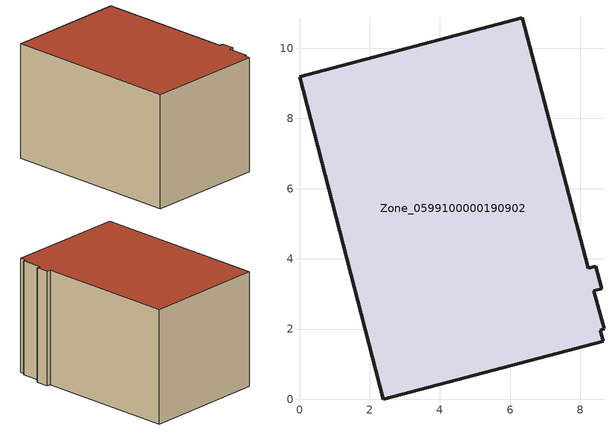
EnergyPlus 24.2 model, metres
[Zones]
Zone_0599100000190902
 floor ground (C_G): 8.23,3.73 8.44,3.79 8.61,3.15 8.39,3.09 8.68,2 8.56,1.97 8.65,1.65 2.39,0 0,9.19 6.35,10.87 z3.29
 wall outside (C_F): 6.35,10.87 0,9.19 2.39,0 8.65,1.65 8.56,1.97 8.68,2 8.39,3.09 8.61,3.15 8.44,3.79 8.23,3.73 6.35,10.87 z3.29:9.44
 roof outside (C_R): 8.65,1.65 8.56,1.97 8.68,2 8.39,3.09 8.61,3.15 8.44,3.79 8.23,3.73 6.35,10.87 0,9.19 2.39,0 z9.44
[BUILDING]
Pand.0599100000190902: North Axis=0; Terrain=City; Loads Convergence Tolerance Value=0.04; Temperature Convergence Tolerance Value=0.4; Solar Distribution=FullExterior; Maximum Number of Warmup Days=25; Minimum Number of Warmup Days=1
[Site:Location]
Rotterdam.The.Hague.AP_ZH_NLD Design_Conditions: Latitude=51.96; Longitude=4.45; Time Zone=1; Elevation=-4.5
[SITE:GROUNDTEMPERATURE:BUILDINGSURFACE]
18, 18, 18, 18, 18, 18, 18, 18, 18, 18, 18, 18
[MATERIAL] Thermal Absorptance=0.9; Solar Absorptance=0.7; Visible Absorptance=0.7
Name | Roughness | Thickness | Conductivity | Density | Specific Heat
G.TC.1946-1964 | MediumSmooth | 0.15 | 1 | 540 | 1210
F.TC.1946-1964 | Rough | 0.3 | 0.857143 | 1920 | 840
R.TC.1946-1964 | MediumRough | 0.2 | 0.235294 | 1500 | 1000
[CONSTRUCTION]
C_G: G.TC.1946-1964
C_F: F.TC.1946-1964
C_R: R.TC.1946-1964
[ZONE]
Zone_0599100000190902: Type=1; Multiplier=1; Ceiling Height=Autocalculate; Volume=Autocalculate; Floor Area=autocalculate; Part of Total Floor Area=Yes
[ZONEINFILTRATION:DESIGNFLOWRATE]
Infil_Zone_0599100000190902: Zone or ZoneList or Space or SpaceList=Zone_0599100000190902; Schedule=AlwaysOn; Design Flow Rate Calculation Method=Flow/Area; Flow Rate per Floor Area=0.003; Constant Term Coefficient=1; Temperature Term Coefficient=0; Velocity Term Coefficient=0; Velocity Squared Term Coefficient=0
[HVACTEMPLATE:ZONE:IDEALLOADSAIRSYSTEM]
Zone_0599100000190902: Maximum Heating Supply Air Temperature=50; Minimum Cooling Supply Air Temperature=13; Maximum Heating Supply Air Humidity Ratio=0.0156; Minimum Cooling Supply Air Humidity Ratio=0.0077; Heating Limit=NoLimit; Cooling Limit=NoLimit; Dehumidification Control Type=ConstantSensibleHeatRatio; Cooling Sensible Heat Ratio=0.7; Dehumidification Setpoint=60; Humidification Control Type=None; Humidification Setpoint=30; Outdoor Air Method=None; Outdoor Air Flow Rate per Person=0.00944; Outdoor Air Flow Rate per Zone Floor Area=0; Outdoor Air Flow Rate per Zone=0; Demand Controlled Ventilation Type=None; Outdoor Air Economizer Type=NoEconomizer; Heat Recovery Type=None; Sensible Heat Recovery Effectiveness=0.7; Latent Heat Recovery Effectiveness=0.65
[ZONECONTROL:THERMOSTAT]
ThermostatControl_Zone_0599100000190902: Zone or ZoneList=Zone_0599100000190902; Control Type Schedule=DualSetpointControlType; Control 1=Thermostat_Zone_0599100000190902; Temperature Difference Between Cutout And Setpoint=0
[THERMOSTATSETPOINT:DUALSETPOINT]
Thermostat_Zone_0599100000190902: Heating Setpoint Temperature Schedule=HeatingSetpoint_Zone_0599100000190902; Cooling Setpoint Temperature Schedule=CoolingSetpoint_Zone_0599100000190902
[SCHEDULE:COMPACT]
HeatingSetpoint_Zone_0599100000190902: Through: 12/31, For: AllDays, Until: 24:00, 21
CoolingSetpoint_Zone_0599100000190902: Through: 12/31, For: AllDays, Until: 24:00, 24
DualSetpointControlType: Through: 12/31, For: AllDays, Until: 24:00, 4
AlwaysOn: Through: 12/31, For: AllDays, Until: 24:00, 1
